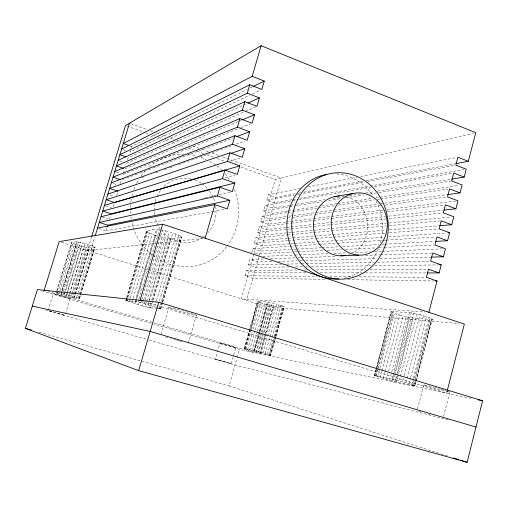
<?xml version="1.0" encoding="UTF-8"?>
<svg xmlns="http://www.w3.org/2000/svg" width="508" height="508" viewBox="0 0 508 508"><rect width="100%" height="100%" fill="white"/><g stroke="black" fill="none" stroke-linecap="round" stroke-linejoin="round"><path stroke-width="0.38" stroke-dasharray="2.54 1.91" d="M447.205 390.874L446.615 393.179L239.42 349.39L153.607 323.964M443.573 416.433L449.783 392.195M417.468 409.042L423.716 384.95M415.969 381.927L414.973 385.743L402.546 381.756L403.949 376.415M404.146 375.653L420.135 314.668L431.133 318.287L432.283 319.31L416.166 381.165M405.936 382.708L423.501 315.595M409.086 383.642L410.483 378.308M410.68 377.539L426.618 316.56M411.747 384.467L413.137 379.139M413.341 378.377L429.235 317.481M420.135 314.668L411.226 312.801L391.185 311.506L374.447 375.723L392.424 381.019L412.553 385.324L429.768 319.329L432.283 319.31M413.709 385.127L415.093 379.806M415.29 379.051L431.133 318.287M412.553 385.324L414.198 385.661L415.385 381.095M415.588 380.34L431.457 319.456M414.807 385.566L415.804 381.73M416.008 380.968L432.175 318.916M389.541 380.27L391.56 372.618M391.757 371.856L406.286 316.776L411.575 317.786L429.768 319.329M374.174 375.52L391.935 379.095L409.442 312.649M392.424 381.019L394.443 373.355M394.646 372.586L409.181 317.386M391.935 379.095L393.675 379.463L394.684 375.634M394.881 374.866L411.226 312.801M394.792 381.591L396.189 376.276M396.989 373.234L411.575 317.786M393.675 379.463L396.157 380.06L397.161 376.263M397.358 375.507L413.741 313.214M396.456 381.946L413.283 317.945M402.546 381.756L399.199 380.848L400.196 377.038M400.399 376.276L416.789 313.849M374.447 375.723L376.06 369.646M376.263 368.884L391.185 311.506M374.821 375.571L391.884 311.347M375.603 376.168L377.234 370.034M377.438 369.265L392.506 312.528L391.401 311.912M376.345 375.882L378.174 368.979M378.377 368.211L393.446 311.455M377.552 376.815L394.399 313.309L392.506 312.528M380.13 377.609L381.749 371.5M381.952 370.738L396.939 314.198L394.399 313.309M383.146 378.498L384.766 372.389M384.969 371.627L399.923 315.112L396.939 314.198M386.366 379.413L388.385 371.767M388.588 371.005L403.117 315.995L406.286 316.776M275.73 337.198L270.65 355.429L262.915 352.971L276.619 304L268.3 302.012L257.613 301.365L249.86 328.822M265.284 353.663L278.968 304.711L276.619 304M267.386 354.305L281.045 305.403L278.968 304.711M269.062 354.832L273.958 337.287M274.174 336.525L282.689 306.013L281.045 305.403M249.644 329.59L244.259 348.659L249.606 350.399L269.57 355.263L274.631 337.128M274.841 336.372L283.064 306.896L284.201 306.819L282.689 306.013M270.18 355.219L275.272 336.95M275.488 336.188L283.769 306.502M269.57 355.263L270.434 355.441L275.507 337.261M275.717 336.499L283.959 306.959M275.939 336.442L284.201 306.819M247.555 349.783L252.47 332.34M253.321 329.305L260.801 302.762L257.613 301.365M249.606 350.399L255.156 330.708M255.365 329.946L262.833 303.435L260.801 302.762M251.904 351.072L257.226 332.143M257.442 331.381L265.106 304.121L262.833 303.435M244.259 348.659L253.663 350.533L258.788 332.308M259.004 331.546L267.329 301.923M258.813 334.143L253.683 352.406L47.987 291.37M259.671 331.102L266.516 306.749L458.826 323.583M254.254 351.739L259.575 332.804M259.791 332.048L267.449 304.775L273.139 306.051L283.064 306.896M253.663 350.533L254.616 350.736L268.3 302.012M254.616 350.736L256.153 351.117L261.29 332.804M261.506 332.041L269.856 302.292M256.489 352.355L261.81 333.4M262.02 332.638L269.685 305.34M256.153 351.117L258.159 351.644L263.303 333.305M263.512 332.543L271.875 302.736M258.426 352.863L263.322 335.401M264.173 332.359L271.628 305.778M259.918 353.238L265.246 334.213M265.462 333.451L273.139 306.051M258.159 351.644L260.471 352.279L274.187 303.327M260.839 353.435L274.085 306.14M254.057 253.962L241.3 298.831L246.85 299.225L258.769 257.213M259.34 255.187L281.222 178.041L473.45 133.242M231.261 363.652L235.801 347.624L227.451 345.015L219.901 343.103L215.341 359.099L231.261 363.652L215.341 359.099M447.453 455.987L229.095 385.915L236.899 358.311M237.109 357.569L239.42 349.39M244.424 348.634L257.804 301.219M244.767 348.875L258.083 301.689M245.237 348.799L250.558 329.94M250.774 329.184L258.648 301.276M245.897 349.256L251.25 330.27M251.466 329.508L259.175 302.165M324.758 279.324L252.806 278.238L245.161 275.768L246.71 270.32L298.082 270.015M289.154 266.922L255.886 267.373L248.26 264.878L249.803 259.448L264.058 258.947M251.733 252.666L252.889 248.602L289.236 246.297M293.688 243.535L262.02 245.732L254.432 243.192L255.969 237.782L286.709 234.975M291.141 232.442L265.081 234.956L257.505 232.385L259.042 226.993L290.493 223.26M285.458 222.072L268.129 224.206L260.572 221.615L262.103 216.237L287.204 212.579M287.604 211.036L271.17 213.487L263.633 210.864L265.157 205.505L291.656 200.946M292.157 199.65L274.199 202.794L266.681 200.152L268.205 194.799L300.082 188.487M254.273 253.206L275.247 179.445L281.222 178.041L222.447 156.807M188.328 343.237L196.406 315.316M159.468 300.888L178.784 235.204C168.554 231.267 157.423 227.19 146.45 231.089L126.651 297.478M156.686 308.585L160.68 309.08L159.493 308.407L180.727 236.156L178.784 235.204M159.779 308.978L161.563 302.895M161.785 302.133L180.778 237.496L181.75 237.344L180.727 236.156M160.591 308.883L162.369 302.819M162.592 302.063L181.737 236.887M160.68 309.08L162.458 303.041M162.681 302.285L181.75 237.344M160.871 334.531L168.821 307.365M126.428 298.234L125.946 300.704L141.91 305.752L143.485 300.431M143.713 299.669L162.179 237.293L169.856 238.741L180.778 237.496M125.755 300.495L136.093 301.65L144.082 303.632L165.608 230.867M141.91 305.752L145.04 306.597L165.316 238.036M144.082 303.632L147.695 304.654L148.819 300.863M149.041 300.107L169.202 231.851M145.04 306.597L147.644 307.245L167.938 238.531M147.644 307.245L149.517 307.658L151.53 300.844M151.752 300.082L169.856 238.741M149.517 307.658L150.501 307.791L151.848 303.232M152.743 300.196L170.898 238.639M157.467 307.683L151.327 305.727L152.667 301.18M152.889 300.418L172.79 232.969M154.673 306.762L156.235 301.466M156.458 300.711L176.073 234.112M127.095 301.187L147.644 232.258L146.45 231.089M129.121 301.898L130.016 298.882M130.245 298.126L149.581 233.178L147.644 232.258M131.839 302.787L132.956 299.015M133.185 298.266L152.229 234.22L149.581 233.178M135.09 301.523L156.477 229.508M135.045 303.771L155.378 235.306L152.229 234.22M136.093 301.65L157.55 229.387M138.036 302.07L138.709 299.803M138.932 299.047L159.544 229.584M138.487 304.787L139.617 300.99M140.773 302.749L141.44 300.476M141.668 299.72L162.3 230.092M125.946 300.704L126.625 298.425M126.848 297.669L146.564 231.546M126.549 300.571L127.229 298.304M127.457 297.542L147.314 230.924M109.423 219.513L110.712 215.265M113.284 206.775L114.141 203.949M116.719 195.491L117.577 192.678M120.345 183.534L121.412 180.023L125.857 178.346M123.533 173.012L124.809 168.808L237.776 121.755M127.552 159.715L128.187 157.62L242.818 105.429M130.302 150.647L129.877 152.038L249.644 95.244M131.147 147.86L131.572 146.469L247.231 89.459M98.939 228.594L106.007 230.873L107.08 227.324M56.147 292.697L68.58 296.589L69.266 294.335M69.494 293.58L83.744 246.913L88.944 248.012L95.117 247.282L80.651 294.875M62.694 293.573L69.355 295.389L85.204 243.472L92.348 245.828L95.117 247.282M65.538 313.95L70.187 298.526L54.877 293.961L53.315 293.63L48.355 309.766M68.58 296.589L70.777 297.193L71.698 294.176M71.926 293.421L85.941 247.466M69.355 295.389L71.977 296.158L87.801 244.259M70.777 297.193L72.542 297.65L73.463 294.627M73.692 293.872L87.725 247.841M91.599 236.868L87.446 250.495L155.461 243.408M72.542 297.65L73.736 297.923L74.657 294.9M74.892 294.145L88.944 248.012M80.423 295.631L79.502 298.653L74.46 296.907L75.146 294.653M75.374 293.903L90.246 245.066M73.736 297.923L74.263 297.999L75.19 294.964M75.419 294.208L89.503 247.961M90.83 250.139L94.983 236.48M76.6 297.58L92.348 245.828M78.226 298.12L93.929 246.482M74.263 297.999L79.058 298.609L79.972 295.593M80.201 294.843L94.634 247.364M79.216 298.488L80.137 295.459M80.372 294.704L94.875 246.977M56.604 291.198L71.545 242.526L77.286 241.649L85.204 243.472M57.163 290.595L71.984 242.437M57.474 293.237L72.79 243.319L71.545 242.526M59.093 293.77L59.785 291.509M60.014 290.754L74.358 243.961L72.79 243.319M56.547 292.735L60.941 293.224L76.721 241.706M77.286 241.649L61.468 293.294L60.941 293.224M61.182 294.424L62.109 291.414M62.338 290.659L76.416 244.697L74.358 243.961M63.386 291.325L78.537 241.814M63.589 295.154L64.51 292.144M64.738 291.389L78.784 245.478L76.416 244.697M64.516 294.043L80.378 242.195M66.116 295.891L66.808 293.637M67.037 292.881L81.293 246.234L83.744 246.913M66.802 294.665L82.658 242.767M250.069 88.062L252.197 87.014M252.508 93.885L260.401 90.145M243.542 105.105L247.142 103.461M126.492 163.208L244.64 111.69M245.364 111.373L256.235 106.629M238.506 121.45L241.421 120.231M123.107 174.409L238.087 128.797M241.033 127.622L250.615 123.825M126.6 178.067L139.198 173.323M139.941 173.044L152.54 168.3M153.283 168.021L233.331 137.871M141.326 177.94L143.561 177.146M155.486 172.891L157.721 172.098M164.433 169.71L166.668 168.91M169.653 167.85L174.123 166.256M178.594 164.662L232.27 145.542M235.991 144.215L244.939 141.027M229.425 161.322L239.986 158.007M225.088 177.743L235.014 175.05M202.184 198.476L204.502 197.949M205.276 197.771L209.912 196.723M210.687 196.545L213.004 196.018M213.779 195.847L216.097 195.32M219.189 194.621L230.784 191.986M307.854 186.95L356.838 177.248M360.724 176.473L456.355 157.531M295.205 193.802L275.717 197.46L268.205 194.799M298.323 193.218L300.666 192.78M303.784 192.189L363.036 181.07M366.16 180.48L455.041 163.798M266.681 200.152L293.929 195.104M297.04 194.526L299.377 194.094M303.27 193.377L364.763 181.985M367.875 181.413L454.279 165.411M106.007 230.873L211.785 211.734M212.56 211.595L225.006 209.34M292.938 199.517L296.837 198.831M299.961 198.285L463.899 169.589M292.437 200.812L295.554 200.273M298.666 199.739L371.145 187.261M374.263 186.722L452.977 173.171M289.884 205.346L272.688 208.14L265.157 205.505M290.665 205.219L293.789 204.718M296.913 204.21L325.056 199.644M332.867 198.374L343.814 196.596M349.282 195.713L361.01 193.808M365.697 193.046L374.294 191.656M377.419 191.148L450.894 179.222M263.633 210.864L288.703 206.883M289.484 206.756L294.189 206.007M294.97 205.886L322.396 201.524M328.663 200.527L341.198 198.533M345.116 197.91L363.918 194.92M369.405 194.05L375.672 193.053M378.809 192.551L450.888 181.096M288.385 210.915L318.122 206.477M321.253 206.007L336.906 203.67M337.687 203.556L372.904 198.298M376.034 197.828L379.165 197.358M379.946 197.244L458.984 185.439M287.992 212.465L291.909 211.893M292.697 211.779L317.798 208.121M318.586 208.007L335.058 205.607M338.195 205.149L374.282 199.892M377.419 199.434L379.768 199.092M380.555 198.977L448.018 189.141M286.106 216.605L269.653 218.846L262.103 216.237M289.236 216.173L315.093 212.649M315.881 212.541L333.115 210.191M333.902 210.09L379.343 203.892M380.13 203.784L446.729 194.704M260.572 221.615L291.205 217.557M291.986 217.456L313.982 214.547M314.763 214.44L331.26 212.261M334.397 211.842L380.74 205.708M385.451 205.086L446.71 196.977M286.245 221.977L313.03 218.675M313.817 218.58L331.146 216.446M331.934 216.351L383.14 210.045M387.077 209.556L455.613 201.117M291.281 223.164L330.594 218.491M331.381 218.402L383.28 212.236M387.21 211.766L444.614 204.946M285.534 227.501L266.605 229.578L259.042 226.993M286.322 227.413L312.35 224.549M313.138 224.466L385.705 216.491M388.855 216.141L442.493 210.249M257.505 232.385L290.57 228.911M291.357 228.829L329.933 224.771M330.721 224.688L385.832 218.891M388.982 218.561L442.512 212.928M156.248 243.326L202.756 238.481M291.929 232.366L330.625 228.632M331.413 228.556L385.902 223.291M389.065 222.987L450.66 217.043M287.496 234.906L312.718 232.594M313.512 232.524L330.848 230.937M331.635 230.867L386.023 225.895M389.179 225.609L440.411 220.923M287.274 238.373L263.55 240.341L255.969 237.782M288.061 238.309L292.017 237.979M292.805 237.915L314.154 236.144M314.947 236.074L385.318 230.232M389.268 229.902L439.083 225.768M254.432 243.192L287.572 240.621M288.366 240.557L315.195 238.481M315.982 238.417L332.556 237.134M333.343 237.071L384.639 233.096M389.376 232.727L438.302 228.937M294.481 243.484L316.649 241.941M317.436 241.891L334.855 240.678M335.648 240.627L383.146 237.331M388.69 236.944L446.481 232.937M290.024 246.247L294.767 245.942M295.554 245.891L318.465 244.437M319.259 244.386L336.639 243.288M337.433 243.237L382.467 240.379M383.254 240.328L385.623 240.176M386.417 240.125L435.4 237.02M290.487 249.466L260.49 251.136L252.889 248.602M293.643 249.288L296.012 249.155M296.799 249.111L321.266 247.752M322.059 247.707L339.42 246.742M342.576 246.564L378.885 244.545M382.041 244.373L384.41 244.24M385.197 244.196L434.137 241.471M255.302 253.822L291.694 252.031M294.856 251.873L297.231 251.758M298.018 251.72L323.329 250.469M327.285 250.279L341.522 249.574M345.478 249.377L375.539 247.898M378.701 247.739L383.451 247.51M384.239 247.466L434.073 245.008M262.909 256.375L293.732 255.086M294.519 255.054L328.498 253.638M334.029 253.403L346.678 252.876M351.415 252.679L370.383 251.885M374.332 251.72L381.445 251.428M382.238 251.39L442.297 248.888M235.801 347.624L219.901 343.103M270.396 258.724L294.945 257.867M298.113 257.753L300.488 257.67M301.282 257.645L335.337 256.451M365.43 255.397L379.686 254.902M380.479 254.87L431.952 253.073M271.666 261.556L257.423 261.95L249.803 259.448M277.997 261.385L296.983 260.858M300.145 260.769L302.52 260.699M305.689 260.617L376.892 258.642M380.06 258.553L430.695 257.15M248.26 264.878L281.559 264.198M286.315 264.096L300.59 263.804M301.384 263.785L305.346 263.703M306.14 263.69L374.326 262.287M377.501 262.223L429.832 261.15M295.491 266.833L302.622 266.738M305.791 266.694L307.378 266.675M311.334 266.617L370.751 265.811M374.707 265.76L438.874 264.89M304.406 269.977L307.569 269.958M316.262 269.907L366.052 269.608M370.008 269.583L427.704 269.24M305.899 272.834L254.349 272.802L246.71 270.32M320.173 272.847L362.21 272.879M365.385 272.879L426.453 272.923M245.161 275.768L317.163 276.396M329.825 276.511L352.774 276.708M359.105 276.765L425.571 277.349M347.682 279.667L433.864 280.975M246.85 299.225L424.898 312.033M79.058 298.609L79.502 298.653M414.198 385.661L414.973 385.743M150.501 307.791L155.912 308.483M70.218 298.602L53.315 293.63M471.113 398.355L446.615 393.179L157.518 305.6M448.354 419.919L235.007 365.004L148.888 339.992M396.157 380.06L399.199 380.848M160.141 236.728L162.179 237.293M399.923 315.112L403.117 315.995M179.73 341.052L182.861 341.916M51.206 311.315L48.133 310.496L53.626 312.185M265.106 304.121L267.449 304.775M176.955 340.265L179.038 340.855M39.135 332.238L229.095 385.915M260.471 352.279L262.915 352.971M428.384 413.963L429.711 414.344M53.111 311.855L65.094 315.411L55.778 312.807M176.263 340.068L170.593 338.43M190.983 179.095L188.932 178.499A32.302 30.848 77.3 0 0 163.843 186.614M194.977 180.257L196.723 180.765A32.302 30.848 77.3 0 1 201.295 183.261M45.231 309.893L148.12 339.776M147.695 304.654L151.327 305.727M41.967 290.887L152.844 323.742M167.958 337.655L164.154 336.506M78.784 245.478L81.293 246.234M71.977 296.158L74.46 296.907M144.621 301.695L156.762 305.371M418.694 411.118L420.694 411.728M155.378 235.306L158.102 236.15M61.398 242.316L147.784 269.45M148.539 269.691L266.516 306.749M102.394 217.214L108.02 219.05M105.848 205.867L111.455 207.728M109.988 194.786L114.192 196.196M113.417 183.509L116.91 184.69M116.142 172.015L120.32 173.45M119.551 160.795L123.025 162.001M122.955 149.606L125.724 150.578M130.188 145.98L131.572 146.469M158.147 307.924L159.493 308.407M130.943 123.742L147.314 129.661M150.285 130.734L155.492 132.613M156.235 132.886L159.957 134.226M162.935 135.306L166.656 136.646M169.628 137.725L174.092 139.338M177.07 140.411L181.534 142.024M184.506 143.097L189.719 144.983M192.691 146.056L198.641 148.209M201.619 149.282L208.312 151.702M212.033 153.041L218.732 155.461M127.013 126.067L144.894 132.505M145.637 132.772L149.358 134.118M152.343 135.192L155.321 136.258M158.299 137.331L162.027 138.678M165.005 139.751L169.475 141.357M172.453 142.431L176.924 144.037M180.645 145.383L185.115 146.99M188.093 148.063L193.307 149.943M197.034 151.282L203.74 153.695M206.718 154.769L213.424 157.182M217.145 158.521L224.593 161.207M240.983 167.107L275.247 179.445M201.13 157.194L206.07 159.683M209.594 161.468L213.83 163.601A56.591 54.045 77.2 0 1 216.256 165.379M447.11 391.077A13.532 0.546 15.5 0 1 443.16 390.83A13.532 0.546 15.5 0 1 424.605 385.42A13.532 0.546 15.5 0 1 433.769 387.185M434.442 387.369A13.532 0.546 15.5 0 1 440.601 389.084M441.249 389.274A13.532 0.546 15.5 0 1 443.732 390.011M445.122 390.442A13.532 0.546 15.5 0 1 446.373 390.836M336.861 173.971A52.642 47.771 84.8 0 1 373.418 196.406M376.168 201.143A52.642 47.771 84.8 0 1 380.175 243.516M378.352 248.717A52.642 47.771 84.8 0 1 344.265 278.181M152.813 255.441A56.464 53.924 77.2 0 0 169.621 264.293L183.636 266.865A56.591 54.045 77.2 0 0 226.727 246.621M152.203 254.965A56.464 53.924 77.2 0 1 131.845 222.237M131.242 219.145A56.464 53.924 77.2 0 1 130.893 216.789M130.569 213.62A56.464 53.924 77.2 0 1 130.416 208.864M130.448 207.302A56.464 53.924 77.2 0 1 130.804 202.59M130.899 201.803A56.464 53.924 77.2 0 1 131.699 197.129M131.87 196.361A56.464 53.924 77.2 0 1 132.867 192.589M133.845 189.636A56.464 53.924 77.2 0 1 135.299 186.004M136.646 183.191A56.464 53.924 77.2 0 1 138.919 179.159M141.059 175.971A56.464 53.924 77.2 0 1 144.939 171.196M149.269 166.954A56.464 53.924 77.2 0 1 163.449 158.102M164.179 157.804A56.464 53.924 77.2 0 1 184.194 154.102M188.093 154.305A56.464 53.924 77.2 0 1 196.628 155.804M216.846 165.849A56.591 54.045 77.2 0 1 221.393 169.894M224.974 173.793A56.591 54.045 77.2 0 1 229.476 179.953M234.34 189.446A56.591 54.045 77.2 0 1 227.209 245.993M202.895 237.16A32.302 30.848 77.3 0 1 182.016 242.399L174.142 240.29A32.302 30.848 77.3 0 1 162.052 231.356M160.198 228.924A32.302 30.848 77.3 0 1 158.559 226.295M158.185 225.615A32.302 30.848 77.3 0 1 155.169 217.659M154.578 214.611A32.302 30.848 77.3 0 1 154.28 211.531M154.248 210.75A32.302 30.848 77.3 0 1 154.635 204.584M155.257 201.555A32.302 30.848 77.3 0 1 156.42 197.904M156.997 196.501A32.302 30.848 77.3 0 1 160.395 190.583M201.917 183.68A32.302 30.848 77.3 0 1 207.531 188.639M209.436 190.97A32.302 30.848 77.3 0 1 212.598 196.145M213.531 198.209A32.302 30.848 77.3 0 1 214.776 201.803M215.722 206.261A32.302 30.848 77.3 0 1 207.835 232.766M204.641 235.826A32.302 30.848 77.3 0 1 203.492 236.728M181.629 310.445A14.453 0.673 16.1 0 1 195.18 315.335A14.453 0.673 16.1 0 1 171.361 308.597A14.453 0.673 16.1 0 1 180.899 310.236M346.386 196.78A29.953 27.127 84.8 0 1 367.462 222.155A29.953 27.127 84.8 0 1 353.651 252.393M350.075 254.127A29.953 27.127 84.8 0 1 348.577 254.66"/><path stroke-width="0.76" d="M467.1 462.293L482.6 400.78L158.75 302.266L37.408 289.535L25.4 328.358L138.64 370.624L467.1 462.293L460.299 460.108M447.402 390.106L464.344 324.066L162.643 224.174L59.195 241.624L44.196 290.239L45.714 290.69M428.854 312.318L437.026 281.019L426.364 277.355L428.492 269.234L439.141 272.929L441.249 264.852L430.625 261.131L432.746 253.041L443.357 256.794L445.459 248.755L434.867 244.97L436.982 236.919L447.554 240.729L449.644 232.715L439.09 228.879L441.198 220.853L451.733 224.72L453.815 216.738L443.3 212.846L445.402 204.851L455.898 208.775L457.975 200.825L447.497 196.875L449.586 188.912L460.045 192.888L462.115 184.969L451.675 180.969L453.758 173.037L464.179 177.07L466.242 169.183L455.835 165.125L457.911 157.226L468.293 161.309L475.767 132.702L261.112 45.707L125.527 125.533L91.834 236.106M229.838 200.273L107.728 225.196L99.257 222.441L217.411 195.955L229.838 200.273L227.336 208.921L214.89 204.641L97.523 228.136M239.782 165.856L114.567 202.54L106.166 199.739L227.457 161.417L239.782 165.856L237.299 174.428L224.955 170.021L104.445 205.403M205.118 238.233L214.89 204.641M217.411 195.955L219.932 187.293L232.327 191.637L234.817 183.026L222.447 178.651L102.718 211.074L111.144 213.849L234.817 183.026M222.447 178.651L224.955 170.021M227.457 161.417L229.959 152.825L242.246 157.29L244.716 148.755L232.448 144.253L109.607 188.436L118.002 191.268M232.448 144.253L234.937 135.7L247.174 140.233L249.638 131.731L237.42 127.165L113.036 177.165L120.015 179.546M237.42 127.165L239.897 118.643L252.089 123.241L254.54 114.77L242.367 110.147L116.459 165.919L123.419 168.326M242.367 110.147L244.837 101.663L256.959 106.312L259.397 97.879L247.301 93.199L119.869 154.711L126.111 156.896M247.301 93.199L249.752 84.753L261.836 89.465L264.262 81.07L252.203 76.321L123.273 143.529L128.803 145.491M252.203 76.321L261.112 45.707M138.64 370.624L158.75 302.266M162.643 224.174L140.068 300.317L142.342 301.003M107.296 226.612L107.728 225.196M95.218 235.725L129.457 123.209M121.571 149.117L249.752 84.753M252.908 86.665L264.262 81.07M118.167 160.312L244.837 101.663M247.866 103.13L259.397 97.879M114.751 171.539L239.897 118.643M242.145 119.932L254.54 114.77M111.322 182.797L234.937 135.7M236.296 136.754L249.638 131.731M107.886 194.081L229.959 152.825M231.216 153.283L244.716 148.755M100.99 216.757L219.932 187.293M455.822 163.652L468.293 161.309M334.632 196.583L353.098 193.51M451.675 179.095L464.179 177.07M447.51 194.602L460.045 192.888M444.068 210.077L455.898 208.775M439.871 225.704L451.733 224.72M448.062 232.823L449.644 232.715M435.712 241.383L447.554 240.729M358.699 255.124A31.159 28.023 84.8 0 1 335.248 207.404A31.159 28.023 84.8 0 1 383.819 209.506A31.159 28.023 84.8 0 1 358.699 255.124L340.023 255.81A29.953 27.127 84.8 0 1 313.506 227.495A29.953 27.127 84.8 0 1 336.175 196.285M431.489 257.124L443.357 256.794M439.668 264.878L441.249 264.852M427.247 272.923L439.141 272.929M435.445 280.994L437.026 281.019M478.009 399.809L482.6 400.78M32.277 306.127L150.171 331.426L475.983 427.031M25.4 328.358L31.502 330.086M453.498 457.93L458.788 459.626M338.83 278.943A52.642 47.771 84.8 0 1 287.242 232.207A52.642 47.771 84.8 0 1 326.727 174.447M337.75 196.082A29.953 27.127 84.8 0 1 339.331 195.98M345.535 255.422A29.953 27.127 84.8 0 1 340.811 255.829M297.669 199.511A53.257 48.235 84.8 0 0 341.071 279.146A53.257 48.235 84.8 0 0 381.267 199.13A53.257 48.235 84.8 0 0 297.669 199.511"/></g></svg>
